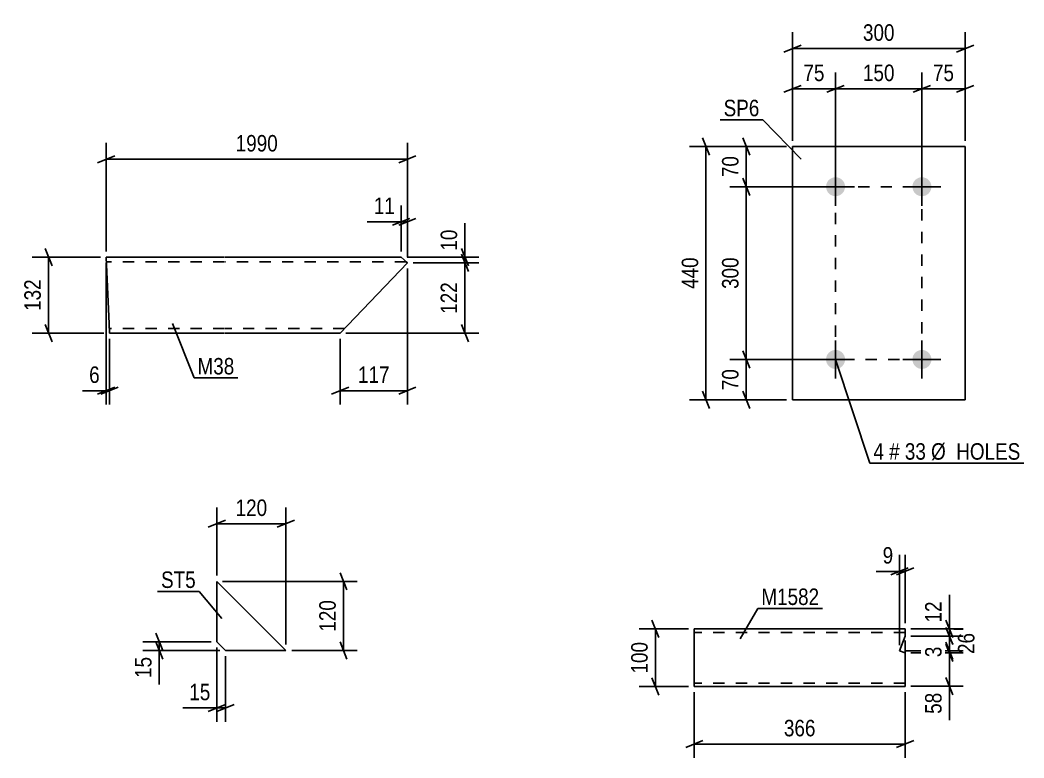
# Model space of a CAD drawing. Header units: millimetres. Extents: x 0 to 841, y 0 to 594.
# Drawn here: x 418.9 to 593.3, y 207.6 to 335.7 of the extents above; entities that cross this region are included whole.
import ezdxf

# ---------------------------------------------------------------- set-up
doc = ezdxf.new("R2010")
doc.units = ezdxf.units.MM
doc.linetypes.add('DXK_LINE_DOT2', pattern=[3.9198, 1.9599, -1.9599])
doc.styles.add('Arial Narrow', font='ARIALN.TTF', dxfattribs={"height": 0.2})

# ---------------------------------------------------------------- blocks, each defined once
blk = doc.blocks.new('Part-814407374-15578 - 15577')
at = {"color": 2, "linetype": 'Continuous'}
for p, q in [((434.39, 282.97), (433.87, 294.57)), ((433.87, 294.57), (454.43, 294.57)), ((454.53, 294.57), (485.14, 294.57)), ((486.21, 293.58), (474.53, 281.37)), ((485.63, 294.1), (485.14, 294.57)), ((486.21, 293.58), (485.63, 294.1)), ((434.39, 282.97), (434.47, 281.37)), ((434.47, 281.37), (454.43, 281.37)), ((454.53, 281.37), (474.53, 281.37))]:
    blk.add_line(p, q, dxfattribs=at)
at = {"color": 7, "linetype": 'DXK_LINE_DOT2'}
for p, q in [((454.43, 293.77), (433.91, 293.77)), ((485.98, 293.77), (454.53, 293.77)), ((486.19, 293.57), (485.98, 293.77)), ((486.21, 293.58), (486.19, 293.57)), ((486.19, 293.57), (486.21, 293.58)), ((434.46, 281.49), (434.39, 282.97)), ((434.43, 282.17), (434.43, 282.23)), ((454.43, 282.17), (434.43, 282.17)), ((475.29, 282.17), (454.53, 282.17))]:
    blk.add_line(p, q, dxfattribs=at)
blk = doc.blocks.new('Part-814407374-15586 - 15585')
at = {"color": 2, "linetype": 'Continuous'}
for p, q in [((553.07, 269.8), (553.07, 313.8)), ((553.07, 313.8), (583.07, 313.8)), ((583.07, 313.8), (583.07, 269.8)), ((583.07, 269.8), (553.07, 269.8))]:
    blk.add_line(p, q, dxfattribs=at)
blk = doc.blocks.new('Bolt-814407374-15587 - 15585')
at = {"linetype": 'Continuous'}
for points in [[(560.57, 308.45, -1), (560.57, 305.15, -1)], [(575.57, 308.45, -1), (575.57, 305.15, -1)], [(560.57, 278.45, -1), (560.57, 275.15, -1)], [(575.57, 278.45, -1), (575.57, 275.15, -1)]]:
    blk.add_hatch(color=1, dxfattribs=at).paths.add_polyline_path(points)
at = {"color": 1, "linetype": 'Continuous'}
for p, q in [((560.57, 310.1), (560.57, 303.5)), ((575.57, 310.1), (575.57, 303.5)), ((557.27, 306.8), (563.87, 306.8)), ((572.27, 306.8), (578.87, 306.8)), ((560.57, 280.1), (560.57, 273.5)), ((575.57, 280.1), (575.57, 273.5)), ((557.27, 276.8), (563.87, 276.8)), ((572.27, 276.8), (578.87, 276.8))]:
    blk.add_line(p, q, dxfattribs=at)
blk = doc.blocks.new('Part-814407374-15602 - 15601')
at = {"color": 2, "linetype": 'Continuous'}
for p, q in [((453.1, 238.26), (453.1, 227.76)), ((453.1, 238.26), (465.1, 226.26)), ((453.1, 227.76), (454.6, 226.26)), ((454.6, 226.26), (465.1, 226.26))]:
    blk.add_line(p, q, dxfattribs=at)
blk = doc.blocks.new('Part-814407374-15654 - 15653')
at = {"color": 2, "linetype": 'Continuous'}
for p, q in [((536.04, 229.99), (536.04, 220.08)), ((572.64, 229.99), (536.04, 229.99)), ((571.7, 226.18), (572.64, 228.76)), ((572.64, 229.99), (572.64, 229.9)), ((572.64, 229.9), (572.64, 228.79)), ((572.64, 228.79), (572.64, 228.76)), ((572.64, 219.99), (572.64, 228)), ((572.64, 228), (572.64, 225.84)), ((572.64, 225.84), (571.7, 226.18)), ((536.04, 219.99), (536.04, 220.08)), ((572.64, 219.99), (536.04, 219.99))]:
    blk.add_line(p, q, dxfattribs=at)
at = {"color": 7, "linetype": 'DXK_LINE_DOT2'}
for p, q in [((572.64, 229.39), (536.04, 229.39)), ((572.64, 228.79), (572.64, 229.64)), ((572.64, 228.79), (572.64, 228.76)), ((572.64, 228.76), (572.64, 228.79)), ((572.64, 228.76), (572.64, 228.79)), ((536.04, 220.59), (536.04, 220.63)), ((572.64, 220.59), (536.04, 220.59))]:
    blk.add_line(p, q, dxfattribs=at)
blk = doc.blocks.new('Rectangle-814407374-18440 - 15585')
at = {"color": 1, "linetype": 'DXK_LINE_DOT2'}
blk.add_lwpolyline([(560.57, 306.8), (575.57, 306.8), (575.57, 276.8), (560.57, 276.8), (560.57, 306.8)], close=True, dxfattribs=at)
blk = doc.blocks.new('StraightDimension-814407374-15881 - 15577')
at = {"color": 7, "linetype": 'Continuous'}
for p, q in [((485.14, 295.57), (485.14, 303.56)), ((486.19, 294.57), (486.19, 303.56)), ((483.64, 300.11), (486.64, 301.31)), ((487.69, 301.31), (484.69, 300.11)), ((485.14, 300.71), (486.19, 300.71))]:
    blk.add_line(p, q, dxfattribs=at)
at = {"color": 0}
blk.add_wipeout([(484.61, 301.46), (484.61, 305.66), (479.76, 305.66), (479.76, 301.46)], dxfattribs=at)
at = {"color": 7, "linetype": 'Continuous'}
blk.add_line((485.14, 300.71), (479.23, 300.71), dxfattribs=at)
blk.add_line((485.14, 300.71), (479.23, 300.71), dxfattribs=at)
at = {"color": 3, "style": 'Arial Narrow'}
blk.add_text('11', height=2.863, dxfattribs=at).set_placement((480.36, 302.06))
blk = doc.blocks.new('StraightDimension-814407374-15873 - 15577')
at = {"color": 7, "linetype": 'Continuous'}
for p, q in [((486.19, 292.57), (486.19, 268.97)), ((474.53, 280.37), (474.53, 268.97)), ((473.03, 270.77), (476.03, 271.97)), ((474.53, 271.37), (486.19, 271.37)), ((487.69, 271.97), (484.69, 270.77))]:
    blk.add_line(p, q, dxfattribs=at)
at = {"color": 0}
blk.add_wipeout([(483.7, 272.12), (483.7, 276.32), (477.02, 276.32), (477.02, 272.12)], dxfattribs=at)
at = {"color": 3, "style": 'Arial Narrow'}
blk.add_text('117', height=2.863, dxfattribs=at).set_placement((477.62, 272.72))
blk = doc.blocks.new('StraightDimension-814407374-15893 - 15577')
at = {"color": 7, "linetype": 'Continuous'}
for p, q in [((424.47, 293.07), (423.27, 296.07)), ((432.87, 294.57), (421.02, 294.57)), ((423.87, 281.37), (423.87, 294.57)), ((423.27, 282.87), (424.47, 279.87)), ((433.47, 281.37), (421.02, 281.37))]:
    blk.add_line(p, q, dxfattribs=at)
at = {"color": 0}
blk.add_wipeout([(423.12, 291.31), (418.92, 291.31), (418.92, 284.63), (423.12, 284.63)], dxfattribs=at)
at = {"color": 3, "style": 'Arial Narrow'}
blk.add_text('132', height=2.863, rotation=90.0002, dxfattribs=at).set_placement((422.52, 285.23))
blk = doc.blocks.new('StraightDimension-814407374-15877 - 15577')
at = {"color": 7, "linetype": 'Continuous'}
for p, q in [((433.87, 293.57), (433.87, 268.97)), ((434.47, 280.37), (434.47, 268.97)), ((432.37, 270.77), (435.37, 271.97)), ((435.97, 271.97), (432.97, 270.77)), ((433.87, 271.37), (434.47, 271.37))]:
    blk.add_line(p, q, dxfattribs=at)
at = {"color": 0}
blk.add_wipeout([(433.35, 272.12), (433.35, 276.32), (430.32, 276.32), (430.32, 272.12)], dxfattribs=at)
at = {"color": 7, "linetype": 'Continuous'}
blk.add_line((433.87, 271.37), (429.79, 271.37), dxfattribs=at)
blk.add_line((433.87, 271.37), (429.79, 271.37), dxfattribs=at)
at = {"color": 3, "style": 'Arial Narrow'}
blk.add_text('6', height=2.86, dxfattribs=at).set_placement((430.92, 272.72))
blk = doc.blocks.new('StraightDimension-814407374-15899 - 15577')
at = {"color": 7, "linetype": 'Continuous'}
for p, q in [((433.87, 295.57), (433.87, 314.42)), ((486.19, 294.57), (486.19, 314.42)), ((435.37, 312.17), (432.37, 310.97)), ((484.69, 310.97), (487.69, 312.17)), ((433.87, 311.57), (486.19, 311.57))]:
    blk.add_line(p, q, dxfattribs=at)
at = {"color": 0}
blk.add_wipeout([(464.29, 312.32), (464.29, 316.52), (455.78, 316.52), (455.78, 312.32)], dxfattribs=at)
at = {"color": 3, "style": 'Arial Narrow'}
blk.add_text('1990', height=2.863, dxfattribs=at).set_placement((456.38, 312.92))
blk = doc.blocks.new('StraightDimension-814407374-18066 - 15577')
at = {"color": 7, "linetype": 'Continuous'}
for p, q in [((495.59, 296.07), (496.79, 293.07)), ((496.79, 292.07), (495.59, 295.07)), ((486.14, 294.57), (498.59, 294.57)), ((487.19, 293.57), (498.59, 293.57)), ((496.19, 293.57), (496.19, 294.57))]:
    blk.add_line(p, q, dxfattribs=at)
at = {"color": 0}
blk.add_wipeout([(495.44, 299.95), (491.24, 299.95), (491.24, 295.1), (495.44, 295.1)], dxfattribs=at)
at = {"color": 7, "linetype": 'Continuous'}
blk.add_line((496.19, 294.57), (496.19, 300.48), dxfattribs=at)
blk.add_line((496.19, 294.57), (496.19, 300.48), dxfattribs=at)
at = {"color": 3, "style": 'Arial Narrow'}
blk.add_text('10', height=2.863, rotation=90.0002, dxfattribs=at).set_placement((494.84, 295.7))
blk = doc.blocks.new('StraightDimension-814407374-18067 - 15577')
at = {"color": 7, "linetype": 'Continuous'}
for p, q in [((495.59, 295.07), (496.79, 292.07)), ((487.19, 293.57), (498.59, 293.57)), ((496.19, 281.37), (496.19, 293.57)), ((496.79, 279.87), (495.59, 282.87)), ((475.53, 281.37), (498.59, 281.37))]:
    blk.add_line(p, q, dxfattribs=at)
at = {"color": 0}
blk.add_wipeout([(495.44, 290.81), (491.24, 290.81), (491.24, 284.13), (495.44, 284.13)], dxfattribs=at)
at = {"color": 3, "style": 'Arial Narrow'}
blk.add_text('122', height=2.863, rotation=90.0002, dxfattribs=at).set_placement((494.84, 284.73))
blk = doc.blocks.new('StraightDimension-814407374-15904 - 15585')
at = {"color": 7, "linetype": 'Continuous'}
for p, q in [((545.66, 305.3), (544.46, 308.3)), ((559.57, 306.8), (542.21, 306.8)), ((545.06, 276.8), (545.06, 306.8)), ((544.46, 278.3), (545.66, 275.3)), ((559.57, 276.8), (542.21, 276.8))]:
    blk.add_line(p, q, dxfattribs=at)
at = {"color": 0}
blk.add_wipeout([(544.31, 295.14), (540.11, 295.14), (540.11, 288.45), (544.31, 288.45)], dxfattribs=at)
at = {"color": 3, "style": 'Arial Narrow'}
blk.add_text('300', height=2.863, rotation=90.0002, dxfattribs=at).set_placement((543.71, 289.05))
blk = doc.blocks.new('StraightDimension-814407374-15903 - 15585')
at = {"color": 7, "linetype": 'Continuous'}
for p, q in [((544.46, 315.3), (545.66, 312.3)), ((552.07, 313.8), (542.21, 313.8)), ((545.06, 306.8), (545.06, 313.8)), ((545.66, 305.3), (544.46, 308.3)), ((559.57, 306.8), (542.21, 306.8))]:
    blk.add_line(p, q, dxfattribs=at)
at = {"color": 0}
blk.add_wipeout([(544.31, 312.72), (540.11, 312.72), (540.11, 307.87), (544.31, 307.87)], dxfattribs=at)
at = {"color": 3, "style": 'Arial Narrow'}
blk.add_text('70', height=2.863, rotation=90.0002, dxfattribs=at).set_placement((543.71, 308.47))
blk = doc.blocks.new('StraightDimension-814407374-15905 - 15585')
at = {"color": 7, "linetype": 'Continuous'}
for p, q in [((544.46, 278.3), (545.66, 275.3)), ((559.57, 276.8), (542.21, 276.8)), ((545.06, 269.8), (545.06, 276.8)), ((545.66, 268.3), (544.46, 271.3)), ((552.07, 269.8), (542.21, 269.8))]:
    blk.add_line(p, q, dxfattribs=at)
at = {"color": 0}
blk.add_wipeout([(544.31, 275.72), (540.11, 275.72), (540.11, 270.87), (544.31, 270.87)], dxfattribs=at)
at = {"color": 3, "style": 'Arial Narrow'}
blk.add_text('70', height=2.863, rotation=90.0002, dxfattribs=at).set_placement((543.71, 271.47))
blk = doc.blocks.new('StraightDimension-814407374-15915 - 15585')
at = {"color": 7, "linetype": 'Continuous'}
for p, q in [((538.66, 312.3), (537.46, 315.3)), ((552.07, 313.8), (535.21, 313.8)), ((538.06, 269.8), (538.06, 313.8)), ((537.46, 271.3), (538.66, 268.3)), ((552.07, 269.8), (535.21, 269.8))]:
    blk.add_line(p, q, dxfattribs=at)
at = {"color": 0}
blk.add_wipeout([(537.31, 295.14), (533.11, 295.14), (533.11, 288.45), (537.31, 288.45)], dxfattribs=at)
at = {"color": 3, "style": 'Arial Narrow'}
blk.add_text('440', height=2.863, rotation=90.0002, dxfattribs=at).set_placement((536.71, 289.05))
blk = doc.blocks.new('StraightDimension-814407374-15919 - 15585')
at = {"color": 7, "linetype": 'Continuous'}
for p, q in [((575.57, 307.8), (575.57, 326.65)), ((583.07, 314.8), (583.07, 326.65)), ((574.07, 323.2), (577.07, 324.4)), ((584.57, 324.4), (581.57, 323.2)), ((575.57, 323.8), (583.07, 323.8))]:
    blk.add_line(p, q, dxfattribs=at)
at = {"color": 0}
blk.add_wipeout([(581.75, 324.55), (581.75, 328.75), (576.89, 328.75), (576.89, 324.55)], dxfattribs=at)
at = {"color": 3, "style": 'Arial Narrow'}
blk.add_text('75', height=2.863, dxfattribs=at).set_placement((577.49, 325.15))
blk = doc.blocks.new('StraightDimension-814407374-15920 - 15585')
at = {"color": 7, "linetype": 'Continuous'}
for p, q in [((560.57, 307.8), (560.57, 326.65)), ((575.57, 307.8), (575.57, 326.65)), ((562.07, 324.4), (559.07, 323.2)), ((574.07, 323.2), (577.07, 324.4)), ((560.57, 323.8), (575.57, 323.8))]:
    blk.add_line(p, q, dxfattribs=at)
at = {"color": 0}
blk.add_wipeout([(571.41, 324.55), (571.41, 328.75), (564.73, 328.75), (564.73, 324.55)], dxfattribs=at)
at = {"color": 3, "style": 'Arial Narrow'}
blk.add_text('150', height=2.863, dxfattribs=at).set_placement((565.33, 325.15))
blk = doc.blocks.new('StraightDimension-814407374-15921 - 15585')
at = {"color": 7, "linetype": 'Continuous'}
for p, q in [((553.07, 314.8), (553.07, 326.65)), ((560.57, 307.8), (560.57, 326.65)), ((551.57, 323.2), (554.57, 324.4)), ((562.07, 324.4), (559.07, 323.2)), ((553.07, 323.8), (560.57, 323.8))]:
    blk.add_line(p, q, dxfattribs=at)
at = {"color": 0}
blk.add_wipeout([(559.25, 324.55), (559.25, 328.75), (554.39, 328.75), (554.39, 324.55)], dxfattribs=at)
at = {"color": 3, "style": 'Arial Narrow'}
blk.add_text('75', height=2.863, dxfattribs=at).set_placement((554.99, 325.15))
blk = doc.blocks.new('StraightDimension-814407374-15931 - 15585')
at = {"color": 7, "linetype": 'Continuous'}
for p, q in [((553.07, 314.8), (553.07, 333.65)), ((583.07, 314.8), (583.07, 333.65)), ((554.57, 331.4), (551.57, 330.2)), ((581.57, 330.2), (584.57, 331.4)), ((553.07, 330.8), (583.07, 330.8))]:
    blk.add_line(p, q, dxfattribs=at)
at = {"color": 0}
blk.add_wipeout([(571.41, 331.55), (571.41, 335.75), (564.73, 335.75), (564.73, 331.55)], dxfattribs=at)
at = {"color": 3, "style": 'Arial Narrow'}
blk.add_text('300', height=2.863, dxfattribs=at).set_placement((565.33, 332.15))
blk = doc.blocks.new('StraightDimension-814407374-15987 - 15601')
at = {"color": 7, "linetype": 'Continuous'}
for p, q in [((442.5, 229.26), (443.7, 226.26)), ((452.1, 227.76), (440.25, 227.76)), ((443.7, 224.76), (442.5, 227.76)), ((443.1, 226.26), (443.1, 227.76)), ((453.6, 226.26), (440.25, 226.26))]:
    blk.add_line(p, q, dxfattribs=at)
at = {"color": 0}
blk.add_wipeout([(442.35, 225.74), (438.15, 225.74), (438.15, 220.88), (442.35, 220.88)], dxfattribs=at)
at = {"color": 7, "linetype": 'Continuous'}
blk.add_line((443.1, 226.26), (443.1, 220.36), dxfattribs=at)
blk.add_line((443.1, 226.26), (443.1, 220.36), dxfattribs=at)
at = {"color": 3, "style": 'Arial Narrow'}
blk.add_text('15', height=2.863, rotation=90.0002, dxfattribs=at).set_placement((441.75, 221.48))
blk = doc.blocks.new('StraightDimension-814407374-15979 - 15601')
at = {"color": 7, "linetype": 'Continuous'}
for p, q in [((453.1, 226.76), (453.1, 213.86)), ((454.6, 225.26), (454.6, 213.86)), ((451.6, 215.66), (454.6, 216.86)), ((456.1, 216.86), (453.1, 215.66)), ((453.1, 216.26), (454.6, 216.26))]:
    blk.add_line(p, q, dxfattribs=at)
at = {"color": 0}
blk.add_wipeout([(452.58, 217.01), (452.58, 221.21), (447.72, 221.21), (447.72, 217.01)], dxfattribs=at)
at = {"color": 7, "linetype": 'Continuous'}
blk.add_line((453.1, 216.26), (447.2, 216.26), dxfattribs=at)
blk.add_line((453.1, 216.26), (447.2, 216.26), dxfattribs=at)
at = {"color": 3, "style": 'Arial Narrow'}
blk.add_text('15', height=2.863, dxfattribs=at).set_placement((448.32, 217.61))
blk = doc.blocks.new('StraightDimension-814407374-15991 - 15601')
at = {"color": 7, "linetype": 'Continuous'}
for p, q in [((474.5, 239.76), (475.7, 236.76)), ((454.1, 238.26), (477.5, 238.26)), ((475.1, 226.26), (475.1, 238.26)), ((475.7, 224.76), (474.5, 227.76)), ((466.1, 226.26), (477.5, 226.26))]:
    blk.add_line(p, q, dxfattribs=at)
at = {"color": 0}
blk.add_wipeout([(474.35, 235.6), (470.15, 235.6), (470.15, 228.92), (474.35, 228.92)], dxfattribs=at)
at = {"color": 3, "style": 'Arial Narrow'}
blk.add_text('120', height=2.863, rotation=90.0002, dxfattribs=at).set_placement((473.75, 229.52))
blk = doc.blocks.new('StraightDimension-814407374-15983 - 15601')
at = {"color": 7, "linetype": 'Continuous'}
for p, q in [((453.1, 239.26), (453.1, 251.11)), ((465.1, 227.26), (465.1, 251.11)), ((451.6, 247.66), (454.6, 248.86)), ((453.1, 248.26), (465.1, 248.26)), ((466.6, 248.86), (463.6, 247.66))]:
    blk.add_line(p, q, dxfattribs=at)
at = {"color": 0}
blk.add_wipeout([(462.44, 249.01), (462.44, 253.21), (455.76, 253.21), (455.76, 249.01)], dxfattribs=at)
at = {"color": 3, "style": 'Arial Narrow'}
blk.add_text('120', height=2.863, dxfattribs=at).set_placement((456.36, 249.61))
blk = doc.blocks.new('StraightDimension-814407374-18371 - 15653')
at = {"color": 7, "linetype": 'Continuous'}
for p, q in [((579.74, 227.33), (580.94, 224.33)), ((573.64, 225.83), (582.74, 225.83)), ((580.34, 220.03), (580.34, 225.83)), ((580.94, 218.53), (579.74, 221.53)), ((573.64, 220.03), (582.74, 220.03))]:
    blk.add_line(p, q, dxfattribs=at)
at = {"color": 0}
blk.add_wipeout([(579.59, 219.51), (575.39, 219.51), (575.39, 214.65), (579.59, 214.65)], dxfattribs=at)
at = {"color": 7, "linetype": 'Continuous'}
blk.add_line((580.34, 220.03), (580.34, 214.13), dxfattribs=at)
blk.add_line((580.34, 220.03), (580.34, 214.13), dxfattribs=at)
at = {"color": 3, "style": 'Arial Narrow'}
blk.add_text('58', height=2.863, rotation=90.0002, dxfattribs=at).set_placement((578.99, 215.25))
blk = doc.blocks.new('StraightDimension-814407374-16052 - 15653')
at = {"color": 7, "linetype": 'Continuous'}
for p, q in [((571.7, 227.18), (571.7, 242.84)), ((572.64, 230.99), (572.64, 242.84)), ((570.2, 239.39), (573.2, 240.59)), ((574.14, 240.59), (571.14, 239.39)), ((571.7, 239.99), (572.64, 239.99))]:
    blk.add_line(p, q, dxfattribs=at)
at = {"color": 0}
blk.add_wipeout([(571.17, 240.74), (571.17, 244.94), (568.15, 244.94), (568.15, 240.74)], dxfattribs=at)
at = {"color": 7, "linetype": 'Continuous'}
blk.add_line((571.7, 239.99), (567.62, 239.99), dxfattribs=at)
blk.add_line((571.7, 239.99), (567.62, 239.99), dxfattribs=at)
at = {"color": 3, "style": 'Arial Narrow'}
blk.add_text('9', height=2.86, dxfattribs=at).set_placement((568.75, 241.34))
blk = doc.blocks.new('StraightDimension-814407374-18369 - 15653')
at = {"color": 7, "linetype": 'Continuous'}
for p, q in [((579.74, 230.26), (580.94, 227.26)), ((573.64, 228.76), (583.19, 228.76)), ((580.34, 226.18), (580.34, 228.76)), ((580.94, 224.68), (579.74, 227.68)), ((572.7, 226.18), (583.19, 226.18))]:
    blk.add_line(p, q, dxfattribs=at)
at = {"color": 0}
blk.add_wipeout([(585.29, 229.9), (581.09, 229.9), (581.09, 225.04), (585.29, 225.04)], dxfattribs=at)
at = {"color": 3, "style": 'Arial Narrow'}
blk.add_text('26', height=2.863, rotation=90.0002, dxfattribs=at).set_placement((584.69, 225.64))
blk = doc.blocks.new('StraightDimension-814407374-16058 - 15653')
at = {"color": 7, "linetype": 'Continuous'}
for p, q in [((536.04, 218.99), (536.04, 207.59)), ((572.64, 218.99), (572.64, 207.59)), ((537.54, 210.59), (534.54, 209.39)), ((536.04, 209.99), (572.64, 209.99)), ((571.14, 209.39), (574.14, 210.59))]:
    blk.add_line(p, q, dxfattribs=at)
at = {"color": 0}
blk.add_wipeout([(557.68, 210.74), (557.68, 214.94), (551, 214.94), (551, 210.74)], dxfattribs=at)
at = {"color": 3, "style": 'Arial Narrow'}
blk.add_text('366', height=2.863, dxfattribs=at).set_placement((551.6, 211.34))
blk = doc.blocks.new('StraightDimension-814407374-18368 - 15653')
at = {"color": 7, "linetype": 'Continuous'}
for p, q in [((579.74, 231.49), (580.94, 228.49)), ((580.94, 227.26), (579.74, 230.26)), ((573.64, 229.99), (582.74, 229.99)), ((573.64, 228.76), (582.74, 228.76)), ((580.34, 228.76), (580.34, 229.99))]:
    blk.add_line(p, q, dxfattribs=at)
at = {"color": 0}
blk.add_wipeout([(579.59, 235.37), (575.39, 235.37), (575.39, 230.51), (579.59, 230.51)], dxfattribs=at)
at = {"color": 7, "linetype": 'Continuous'}
blk.add_line((580.34, 229.99), (580.34, 235.89), dxfattribs=at)
blk.add_line((580.34, 229.99), (580.34, 235.89), dxfattribs=at)
at = {"color": 3, "style": 'Arial Narrow'}
blk.add_text('12', height=2.863, rotation=90.0002, dxfattribs=at).set_placement((578.99, 231.11))
blk = doc.blocks.new('StraightDimension-814407374-18370 - 15653')
at = {"color": 7, "linetype": 'Continuous'}
for p, q in [((579.74, 227.68), (580.94, 224.68)), ((580.94, 224.33), (579.74, 227.33)), ((572.7, 226.18), (582.74, 226.18)), ((573.64, 225.83), (582.74, 225.83)), ((580.34, 225.83), (580.34, 226.18))]:
    blk.add_line(p, q, dxfattribs=at)
at = {"color": 0}
blk.add_wipeout([(579.59, 227.52), (575.39, 227.52), (575.39, 224.49), (579.59, 224.49)], dxfattribs=at)
at = {"color": 3, "style": 'Arial Narrow'}
blk.add_text('3', height=2.86, rotation=90.0002, dxfattribs=at).set_placement((578.99, 225.09))
blk = doc.blocks.new('StraightDimension-814407374-18689 - 15653')
at = {"color": 7, "linetype": 'Continuous'}
for p, q in [((528.68, 231.49), (529.88, 228.49)), ((535.04, 229.99), (526.43, 229.99)), ((529.28, 219.99), (529.28, 229.99)), ((529.88, 218.49), (528.68, 221.49)), ((535.04, 219.99), (526.43, 219.99))]:
    blk.add_line(p, q, dxfattribs=at)
at = {"color": 0}
blk.add_wipeout([(528.53, 228.33), (524.33, 228.33), (524.33, 221.65), (528.53, 221.65)], dxfattribs=at)
at = {"color": 3, "style": 'Arial Narrow'}
blk.add_text('100', height=2.863, rotation=90.0002, dxfattribs=at).set_placement((527.93, 222.25))
blk = doc.blocks.new('Mark-814407374-16368 - 15577')
at = {"color": 0}
blk.add_wipeout([(456.14, 274.19), (456.14, 277.19), (449.74, 277.19), (449.74, 274.19)], dxfattribs=at)
blk.add_wipeout([(456.14, 274.19), (456.14, 277.19), (449.74, 277.19), (449.74, 274.19)], dxfattribs=at)
at = {"color": 30, "linetype": 'Continuous'}
for p, q in [((445.4, 283.07), (449.14, 273.59)), ((449.14, 273.59), (456.74, 273.59))]:
    blk.add_line(p, q, dxfattribs=at)
at = {"color": 3, "style": 'Arial Narrow'}
blk.add_text('M38', height=2.863, dxfattribs=at).set_placement((449.74, 274.19))
blk = doc.blocks.new('Mark-814407374-16371 - 15585')
at = {"color": 0}
blk.add_wipeout([(547.34, 319.04), (547.34, 322.04), (541.13, 322.04), (541.13, 319.04)], dxfattribs=at)
blk.add_wipeout([(547.34, 319.04), (547.34, 322.04), (541.13, 322.04), (541.13, 319.04)], dxfattribs=at)
at = {"color": 30, "linetype": 'Continuous'}
for p in [(540.53, 318.44), (554.61, 311.58)]:
    blk.add_line(p, (547.94, 318.44), dxfattribs=at)
at = {"color": 3, "style": 'Arial Narrow'}
blk.add_text('SP6', height=2.863, dxfattribs=at).set_placement((541.13, 319.04))
blk = doc.blocks.new('Mark-814407374-16374 - 15585')
at = {"color": 0}
for points in [[(568.98, 259.39), (568.98, 262.39), (567.15, 262.39), (567.15, 259.39)], [(571.71, 259.39), (571.71, 262.39), (569.88, 262.39), (569.88, 259.39)], [(576.26, 259.39), (576.26, 262.39), (572.61, 262.39), (572.61, 259.39)], [(592.69, 259.39), (592.69, 262.39), (577.16, 262.39), (577.16, 259.39)]]:
    blk.add_wipeout(points, dxfattribs=at)
for points in [[(568.98, 259.39), (568.98, 262.39), (567.15, 262.39), (567.15, 259.39)], [(571.71, 259.39), (571.71, 262.39), (569.88, 262.39), (569.88, 259.39)], [(576.26, 259.39), (576.26, 262.39), (572.61, 262.39), (572.61, 259.39)], [(592.69, 259.39), (592.69, 262.39), (577.16, 262.39), (577.16, 259.39)]]:
    blk.add_wipeout(points, dxfattribs=at)
at = {"color": 7, "linetype": 'Continuous'}
for p, q in [((560.57, 276.8), (566.55, 258.79)), ((566.55, 258.79), (593.29, 258.79))]:
    blk.add_line(p, q, dxfattribs=at)
at = {"color": 3, "style": 'Arial Narrow'}
for s, height, p in [('4', 2.86, (567.15, 259.39)), ('#', 2.86, (569.88, 259.39)), ('33', 2.863, (572.61, 259.39)), ('Ø  HOLES', 2.863, (577.16, 259.39))]:
    blk.add_text(s, height=height, dxfattribs=at).set_placement(p)
blk = doc.blocks.new('Mark-814407374-16379 - 15601')
at = {"color": 0}
blk.add_wipeout([(449.43, 237.11), (449.43, 240.11), (443.41, 240.11), (443.41, 237.11)], dxfattribs=at)
blk.add_wipeout([(449.43, 237.11), (449.43, 240.11), (443.41, 240.11), (443.41, 237.11)], dxfattribs=at)
at = {"color": 30, "linetype": 'Continuous'}
for p in [(442.81, 236.51), (453.98, 231.78)]:
    blk.add_line(p, (450.03, 236.51), dxfattribs=at)
at = {"color": 3, "style": 'Arial Narrow'}
blk.add_text('ST5', height=2.863, dxfattribs=at).set_placement((443.41, 237.11))
blk = doc.blocks.new('Mark-814407374-16394 - 15653')
at = {"color": 0}
blk.add_wipeout([(557.73, 234.15), (557.73, 237.15), (547.68, 237.15), (547.68, 234.15)], dxfattribs=at)
blk.add_wipeout([(557.73, 234.15), (557.73, 237.15), (547.68, 237.15), (547.68, 234.15)], dxfattribs=at)
at = {"color": 30, "linetype": 'Continuous'}
for p, q in [((543.99, 228.25), (547.08, 233.55)), ((547.08, 233.55), (558.33, 233.55))]:
    blk.add_line(p, q, dxfattribs=at)
at = {"color": 3, "style": 'Arial Narrow'}
blk.add_text('M1582', height=2.863, dxfattribs=at).set_placement((547.68, 234.15))

msp = doc.modelspace()

# ---------------------------------------------------------------- block references
for name in ['Part-814407374-15586 - 15585', 'Bolt-814407374-15587 - 15585', 'Rectangle-814407374-18440 - 15585', 'Part-814407374-15578 - 15577', 'Part-814407374-15602 - 15601', 'Part-814407374-15654 - 15653', 'StraightDimension-814407374-18371 - 15653']:
    msp.add_blockref(name, (0, 0))

# ---------------------------------------------------------------- next in the draw order: block references
for name in ['StraightDimension-814407374-15919 - 15585', 'StraightDimension-814407374-15904 - 15585', 'StraightDimension-814407374-15881 - 15577', 'StraightDimension-814407374-15893 - 15577', 'StraightDimension-814407374-15873 - 15577', 'Mark-814407374-16368 - 15577', 'Mark-814407374-16374 - 15585', 'StraightDimension-814407374-16052 - 15653', 'Mark-814407374-16394 - 15653', 'StraightDimension-814407374-15987 - 15601', 'StraightDimension-814407374-16058 - 15653']:
    msp.add_blockref(name, (0, 0))

# ---------------------------------------------------------------- next in the draw order: block references
for name in ['StraightDimension-814407374-15899 - 15577', 'StraightDimension-814407374-15903 - 15585', 'StraightDimension-814407374-15877 - 15577', 'StraightDimension-814407374-15905 - 15585', 'StraightDimension-814407374-18689 - 15653', 'StraightDimension-814407374-18369 - 15653', 'StraightDimension-814407374-15979 - 15601']:
    msp.add_blockref(name, (0, 0))

# ---------------------------------------------------------------- next in the draw order: block references
for name in ['StraightDimension-814407374-15920 - 15585', 'StraightDimension-814407374-15915 - 15585', 'StraightDimension-814407374-18066 - 15577', 'StraightDimension-814407374-15991 - 15601', 'StraightDimension-814407374-18368 - 15653']:
    msp.add_blockref(name, (0, 0))

# ---------------------------------------------------------------- next in the draw order: block references
for name in ['StraightDimension-814407374-15921 - 15585', 'StraightDimension-814407374-18067 - 15577', 'StraightDimension-814407374-15983 - 15601', 'StraightDimension-814407374-18370 - 15653']:
    msp.add_blockref(name, (0, 0))

# ---------------------------------------------------------------- next in the draw order: block references
for name in ['StraightDimension-814407374-15931 - 15585', 'Mark-814407374-16379 - 15601']:
    msp.add_blockref(name, (0, 0))

# ---------------------------------------------------------------- next in the draw order: block references
msp.add_blockref('Mark-814407374-16371 - 15585', (0, 0))

doc.saveas('drawing.dxf')
